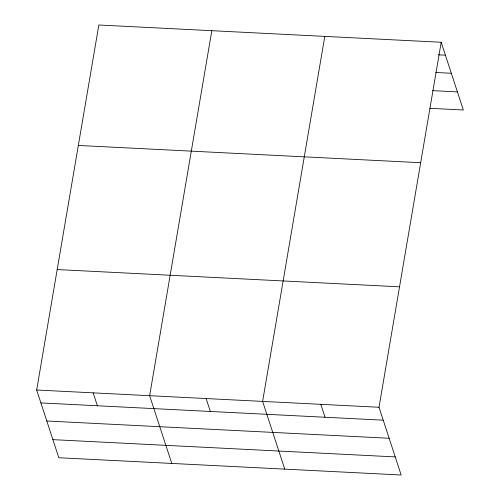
<?xml version="1.0" encoding="UTF-8"?>
<svg xmlns="http://www.w3.org/2000/svg" width="500" height="500" viewBox="0 0 500 500"><rect width="100%" height="100%" fill="white"/><g stroke="black" fill="none" stroke-linecap="round" stroke-linejoin="round"><path stroke-width="0.75" d="M441.194 42.263L379.012 407.269L401.15 475L58.806 457.738L36.669 390.006L98.85 25L441.194 42.263L463.331 109.994L429.963 108.312M211.825 30.7L149.644 395.7L171.781 463.431M324.794 36.394L262.613 401.4L284.75 469.131M438.431 54.819L445.412 55.175M435.806 72.481L451.325 73.263M432.587 90.65L457.419 91.906M78.331 145.45L420.675 162.712M57.188 269.556L399.531 286.819M36.669 390.006L379.012 407.269M40.888 402.919L383.231 420.181M46.8 421.006L389.144 438.269M52.894 439.644L395.238 456.906M320.812 404.331L325.031 417.244M206.131 398.55L210.35 411.463M93.156 392.856L97.375 405.763"/></g></svg>
